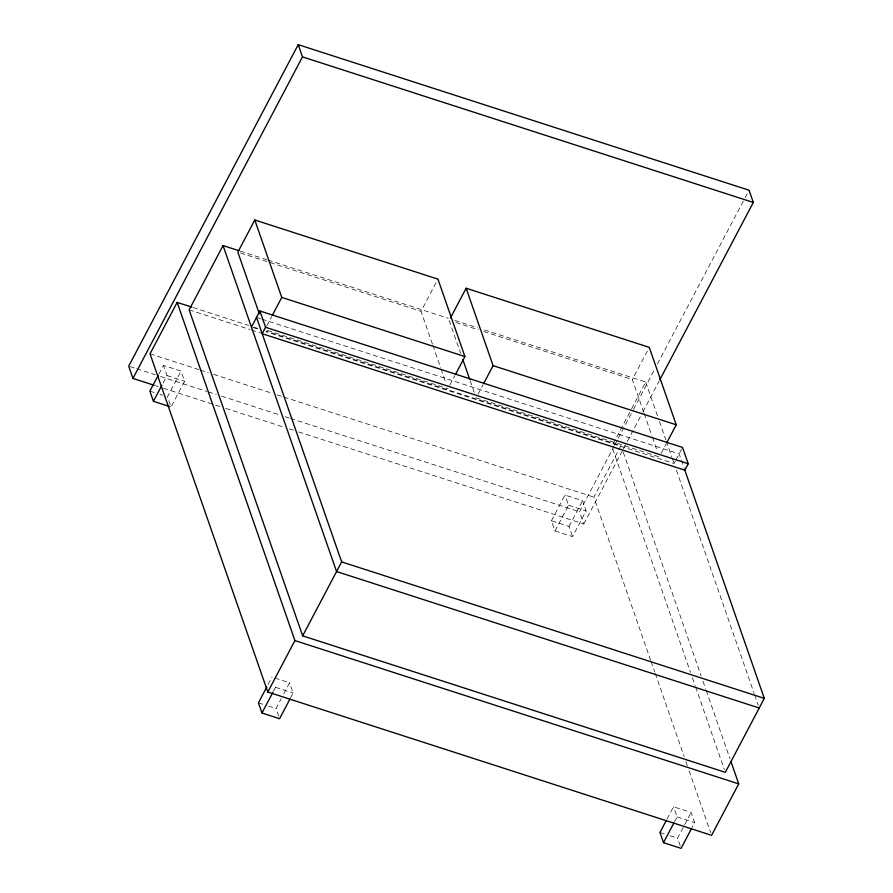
<?xml version="1.0" encoding="UTF-8"?>
<svg xmlns="http://www.w3.org/2000/svg" width="893" height="893" viewBox="0 0 893 893"><rect width="100%" height="100%" fill="white"/><g stroke="black" fill="none" stroke-linecap="round" stroke-linejoin="round"><path stroke-width="0.67" stroke-dasharray="4.46 3.35" d="M158.921 373.966L163.441 365.393L181.045 371.075L184.594 381.266L171.032 406.985L167.482 396.793L181.045 371.075M163.106 382.93L166.98 375.573L163.441 365.393M266.694 325.99L271.718 316.468M432.424 344.084L421.005 311.289L437.95 279.129M268.112 684.462L271.985 677.106M273.593 690.97L275.535 687.297L274.642 684.752M278.694 716.153L276.037 708.517L281.195 698.717M283.784 693.816L289.6 682.799L274.497 677.921M449.838 385.129L454.861 375.607M290.56 697.88L293.138 692.979L289.6 682.799M478.023 394.226L483.046 384.704M551.405 520.753L564.968 495.035L582.571 500.716L586.121 510.908L572.558 536.626L554.955 530.944L551.405 520.753L569.008 526.446L572.558 536.626M643.753 412.32L632.333 379.514L649.278 347.366M554.955 530.944L568.506 505.226L564.968 495.035M569.008 526.446L582.571 500.716M613.078 443.91L630.994 409.932M631.63 408.726L645.706 382.025L482.745 329.405M298.697 431.933L583.788 523.979L579.535 511.756L613.96 446.467M614.607 445.227L632.791 410.735M633.438 409.507L654.87 368.854M657.471 363.92L744.516 198.838M745.164 197.61L749.06 190.22M650.651 660.307L593.823 497.122L620.948 445.674L265.913 331.035M583.788 523.979L622.756 450.061M623.403 448.833L626.652 442.671M627.31 441.443L642.246 413.102M642.893 411.874L659.134 381.077M661.177 453.365L666.2 443.843M675.354 461.112L674.092 463.523L266.002 331.761M675.99 459.906L682.565 447.449M667.049 819.004L673.512 806.759L691.126 812.44L694.665 822.632L692.086 827.532M674.472 821.839L677.061 816.939L673.512 806.759M680.22 845.805L677.564 838.159L684.016 825.913M684.663 824.685L691.126 812.44M240.273 251.123L266.773 259.673M268.101 260.109L448.286 318.288M454.917 320.431L477.442 327.698M240.496 252.998L421.005 311.289M455.81 322.529L478.38 329.807M483.682 331.526L632.333 379.514M256.514 317.406L260.488 318.689M261.816 319.125L679.171 453.878L684.205 468.334M267.465 330.421L447.962 388.701M476.136 397.798L659.291 456.937M193.055 307.516L248.689 325.476M253.992 327.195L257.965 328.479M252.752 327.485L259.372 329.617M189.137 309.871L250.096 329.55M251.413 329.975L260.689 332.966M150.035 353.829L199.05 369.657M200.378 370.082L208.326 372.649M213.617 374.357L271.907 393.177M277.21 394.896L282.512 396.604M283.829 397.028L593.823 497.122M166.98 375.573L184.594 381.266M568.506 505.226L586.121 510.908M130.021 366.621L135.323 368.329M136.651 368.753L155.215 374.747M160.517 376.466L206.93 391.447M208.248 391.882L216.206 394.449M221.509 396.157L279.855 414.999M285.157 416.707L289.142 417.991M290.459 418.426L579.535 511.756M155.494 385.687L158.139 386.546M163.441 388.265L220.459 406.672M225.773 408.38L284.108 427.222M289.41 428.93L293.395 430.214M149.879 391.112L154.902 392.741M159.936 394.36L162.459 395.175M275.535 687.297L293.138 692.979M677.061 816.939L694.665 822.632M258.423 702.836L263.457 704.454M268.48 706.084L276.037 708.517M659.949 832.477L664.984 834.107M670.018 835.725L677.564 838.159M645.706 382.025L657.605 416.205M659.436 421.463L665.843 439.869M666.301 441.175L671.804 456.948M672.262 458.265L674.55 464.84M676.381 470.098L754.183 693.548M754.641 694.866L758.302 705.381M644.21 413.638L651.979 435.94M652.437 437.257L657.46 451.691M623.247 452.249L701.15 675.968M702.981 681.236L705.727 689.128M706.184 690.445L730.016 758.871M612.721 448.967L690.535 672.418M692.365 677.675L695.111 685.567M695.569 686.884L724.402 769.688M651.109 661.613L654.77 672.15M655.228 673.456L684.105 756.371M685.936 761.629L687.309 765.58M689.139 770.838L710.683 832.689M449.179 320.386L460.598 353.181M470.198 380.742L474.306 392.552M432.882 345.401L440.651 367.704M441.109 369.021L446.132 383.454"/><path stroke-width="1.34" d="M659.782 379.838L753.312 202.443L749.06 190.22L298.217 44.65L128.692 366.186L132.945 378.409L154.165 385.263M132.945 378.409L302.481 56.873L298.217 44.65M191.727 307.092L177.16 302.381L150.035 353.829L267.8 692.03L711.598 835.323L738.723 783.875L730.932 761.506M238.944 250.699L223.049 245.564L189.137 309.871L302.66 635.849L725.317 772.322L764.308 698.359L684.663 469.651M158.273 375.183L149.879 391.112L153.417 401.303L169.77 406.583M153.417 401.303L161.823 385.374M455.497 374.413L464.907 356.553L437.95 279.129L254.795 219.991L237.851 252.15L259.327 313.823M251.424 327.05L259.908 310.976L682.565 447.449L688.235 463.746L684.853 470.176L262.185 333.703L265.578 327.273L259.908 310.976M272.343 315.274L281.764 297.414L254.795 219.991M450.429 317.997L466.135 288.227L649.278 347.366L676.247 424.789L666.825 442.649M266.817 686.907L258.423 702.836L261.973 713.016L279.576 718.709L289.912 699.107M267.8 692.03L294.924 640.582L177.16 302.381M261.973 713.016L272.945 692.198M302.66 635.849L341.651 561.898L256.514 317.406M483.671 383.51L493.092 365.65L466.135 288.227M666.412 820.232L659.949 832.477L663.499 842.668L681.102 848.35L691.439 828.749M663.499 842.668L673.835 823.067M302.481 56.873L753.312 202.443M281.764 297.414L464.907 356.553M493.092 365.65L676.247 424.789M265.578 327.273L688.235 463.746M341.651 561.898L764.308 698.359M759.217 708.015L336.561 571.542L223.049 245.564M294.924 640.582L738.723 783.875M462.887 359.745L469.74 379.436"/></g></svg>
